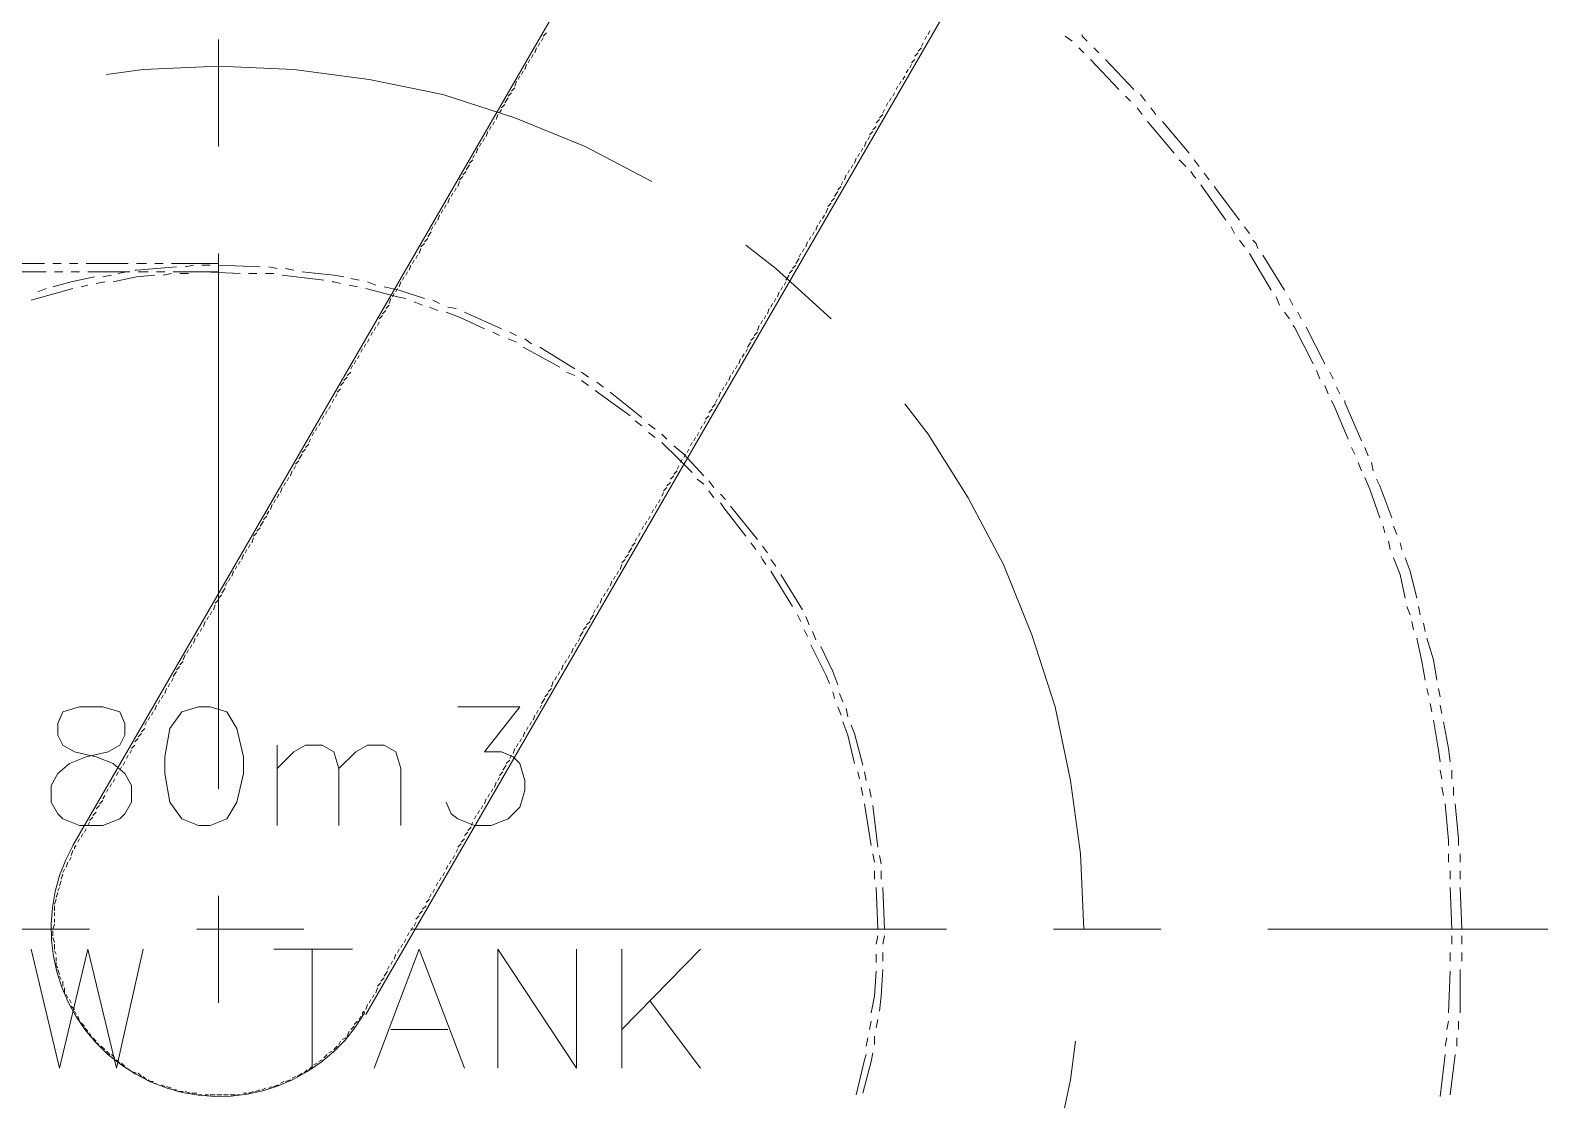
# Model space of a CAD drawing. Header units: millimetres. Extents: x 29 to 95071, y 20 to 67221.
# Drawn here: x 66970 to 71440, y 33680 to 36849 of the extents above; entities that cross this region are included whole.
import ezdxf

# ---------------------------------------------------------------- set-up
doc = ezdxf.new("R2010")
doc.units = ezdxf.units.MM

msp = doc.modelspace()

# ---------------------------------------------------------------- linework, layer by layer
at = {"color": 7, "lineweight": 0}
for points in [[(69822.2, 39151.7), (67096.1, 34433)], [(70689.6, 38651), (67963.5, 33932.4)], [(68498.8, 36841.9), (68488.9, 36832)], [(69633.8, 36846.9), (69628.9, 36837)], [(67527.3, 36822.1), (67527.3, 36504.9)], [(68469, 36797.3), (68464.1, 36782.4)], [(68479, 36812.2), (68474, 36802.3)], [(68488.9, 36827), (68483.9, 36817.1)], [(69609, 36797.3), (69599.1, 36787.4)], [(69614, 36812.2), (69609, 36802.3)], [(69623.9, 36832), (69619, 36822.1)], [(70055.1, 36817.1), (70035.3, 36832)], [(70089.8, 36782.4), (70075, 36797.3)], [(70099.7, 36817.1), (70084.9, 36832), (70084.9, 36837)], [(70134.4, 36782.4), (70119.6, 36797.3)], [(68449.2, 36762.6), (68444.3, 36752.7)], [(68459.1, 36777.5), (68454.2, 36767.6)], [(69589.2, 36762.6), (69579.3, 36752.7)], [(69599.1, 36782.4), (69589.2, 36772.5)], [(70193.9, 36673.4), (70109.7, 36762.6)], [(70238.5, 36673.4), (70154.3, 36762.6)], [(68811, 36400.8), (68612.8, 36504.9), (68404.6, 36589.1), (68191.5, 36658.5), (67973.4, 36703.1), (67750.3, 36732.9), (67527.3, 36742.8), (67304.3, 36732.9), (67195.2, 36718)], [(68419.5, 36713), (68414.5, 36703.1)], [(68429.4, 36727.9), (68424.4, 36718)], [(68439.3, 36747.7), (68434.3, 36732.9)], [(69559.5, 36713), (69554.5, 36703.1)], [(69569.4, 36732.9), (69564.4, 36723)], [(69579.3, 36747.7), (69574.3, 36737.8)], [(68394.7, 36663.5), (68384.8, 36653.6)], [(68404.6, 36678.3), (68394.7, 36668.4)], [(68409.6, 36698.2), (68404.6, 36683.3)], [(69529.7, 36663.5), (69524.8, 36653.6)], [(69539.7, 36683.3), (69534.7, 36673.4)], [(69549.6, 36698.2), (69544.6, 36688.3)], [(68374.9, 36628.8), (68365, 36618.9)], [(68384.8, 36648.6), (68374.9, 36633.7)], [(69509.9, 36633.7), (69505, 36623.8)], [(69519.8, 36648.6), (69514.9, 36638.7)], [(70228.6, 36638.7), (70213.7, 36653.6)], [(70263.3, 36599), (70248.4, 36618.9)], [(70273.2, 36638.7), (70258.4, 36658.5)], [(70303, 36599), (70288.1, 36618.9)], [(68345.1, 36579.2), (68340.2, 36569.3)], [(68355, 36599), (68350.1, 36584.2)], [(68365, 36613.9), (68360, 36604)], [(69485.1, 36584.2), (69475.2, 36574.3)], [(69495, 36599), (69485.1, 36589.1)], [(69500, 36613.9), (69495, 36604)], [(70357.5, 36485), (70278.2, 36579.2)], [(70402.1, 36485), (70322.8, 36579.2)], [(68315.4, 36529.6), (68310.4, 36519.7)], [(68325.3, 36549.5), (68320.3, 36534.6)], [(68335.2, 36564.3), (68330.3, 36554.4)], [(69455.4, 36534.6), (69450.4, 36524.7)], [(69465.3, 36549.5), (69455.4, 36539.6)], [(69475.2, 36564.3), (69465.3, 36554.4)], [(68295.6, 36499.9), (68290.6, 36485)], [(68305.5, 36514.8), (68300.5, 36504.9)], [(69425.7, 36485), (69420.7, 36475.1)], [(69435.6, 36499.9), (69430.6, 36490)], [(69445.5, 36519.7), (69440.5, 36504.9)], [(68270.8, 36450.3), (68260.9, 36435.5)], [(68280.7, 36465.2), (68270.8, 36455.3)], [(68285.6, 36480.1), (68280.7, 36470.2)], [(69405.8, 36450.3), (69400.9, 36440.4)], [(69415.7, 36470.2), (69410.8, 36455.3)], [(70392.2, 36445.4), (70372.4, 36465.2)], [(70431.8, 36445.4), (70417, 36465.2)], [(68241, 36400.8), (68236.1, 36385.9)], [(68251, 36415.6), (68241, 36405.7)], [(68260.9, 36430.5), (68251, 36420.6)], [(69376.1, 36400.8), (69371.1, 36390.9)], [(69386, 36420.6), (69381, 36405.7)], [(69395.9, 36435.5), (69391, 36425.6)], [(70421.9, 36410.7), (70417, 36415.6), (70407, 36430.5)], [(70461.6, 36405.7), (70446.7, 36425.6)], [(68211.3, 36351.2), (68206.3, 36336.3)], [(68221.2, 36366.1), (68216.3, 36356.2)], [(68231.1, 36381), (68226.2, 36371)], [(69351.3, 36351.2), (69341.4, 36341.3)], [(69361.2, 36371), (69351.3, 36356.2)], [(69371.1, 36385.9), (69361.2, 36376)], [(70511.1, 36286.8), (70436.8, 36390.9)], [(70550.8, 36286.8), (70476.4, 36385.9)], [(68191.5, 36316.5), (68186.5, 36306.6)], [(68201.4, 36331.4), (68196.4, 36321.5)], [(69331.5, 36321.5), (69326.5, 36306.6)], [(69341.4, 36336.3), (69331.5, 36326.4)], [(68161.7, 36267), (68156.8, 36257)], [(68171.6, 36281.8), (68166.7, 36271.9)], [(68181.6, 36301.6), (68176.6, 36286.8)], [(69301.7, 36271.9), (69296.8, 36257)], [(69311.7, 36286.8), (69306.7, 36276.9)], [(69321.6, 36301.6), (69316.6, 36291.7)], [(70535.9, 36247.1), (70526, 36267)], [(70580.5, 36247.1), (70565.7, 36267)], [(68137, 36217.4), (68127, 36207.5)], [(68146.9, 36232.3), (68137, 36222.3)], [(68156.8, 36252.1), (68146.9, 36237.2)], [(69272, 36222.3), (69267, 36207.5)], [(69281.9, 36237.2), (69277, 36227.3)], [(69291.8, 36252.1), (69286.9, 36242.2)], [(70565.7, 36207.5), (70550.8, 36227.3)], [(70605.3, 36202.5), (70600.4, 36217.4), (70590.4, 36227.3)], [(67527.3, 36187.6), (67527.3, 34601.6)], [(68117.1, 36182.7), (68112.2, 36172.8)], [(68127, 36202.5), (68122.1, 36187.6)], [(69341.4, 35994.3), (69177.8, 36143), (69088.6, 36212.4)], [(69247.2, 36172.8), (69237.3, 36157.9)], [(69252.2, 36187.6), (69247.2, 36177.7)], [(69262.1, 36202.5), (69257.1, 36192.6)], [(70645, 36078.6), (70580.5, 36187.6)], [(70684.6, 36078.6), (70620.2, 36182.7)], [(67011.8, 36157.9), (66887.9, 36157.9)], [(67016.8, 36133.1), (66892.9, 36133.1)], [(67061.4, 36157.9), (67036.6, 36157.9)], [(67066.3, 36133.1), (67041.6, 36133.1)], [(67110.9, 36157.9), (67086.2, 36157.9)], [(67115.9, 36133.1), (67091.1, 36133.1)], [(67259.6, 36157.9), (67135.7, 36157.9)], [(67264.6, 36133.1), (67140.7, 36133.1)], [(67254.7, 36133.1), (67229.9, 36128.2)], [(67403.4, 36148), (67284.4, 36138.1), (67279.5, 36138.1)], [(67314.2, 36157.9), (67284.4, 36157.9)], [(67319.1, 36133.1), (67289.4, 36133.1)], [(67363.7, 36157.9), (67338.9, 36157.9)], [(67368.7, 36133.1), (67343.9, 36133.1)], [(67388.5, 36128.2), (67363.7, 36123.2)], [(67527.3, 36157.9), (67388.5, 36157.9)], [(67527.3, 36133.1), (67393.5, 36133.1)], [(67438.1, 36128.2), (67413.3, 36128.2)], [(67452.9, 36153), (67428.2, 36148)], [(67591.7, 36128.2), (67482.7, 36133.1), (67467.8, 36133.1)], [(67502.5, 36153), (67477.7, 36153)], [(67651.2, 36148), (67527.3, 36153)], [(67641.3, 36128.2), (67616.5, 36128.2)], [(67690.9, 36128.2), (67676, 36128.2), (67666.1, 36128.2)], [(67700.8, 36143), (67676, 36148)], [(67750.3, 36138.1), (67725.6, 36143)], [(67899, 36118.3), (67869.3, 36123.2), (67775.1, 36133.1)], [(68087.4, 36133.1), (68082.4, 36123.2)], [(68097.3, 36153), (68092.3, 36138.1)], [(68107.2, 36167.8), (68102.3, 36157.9)], [(69227.4, 36138.1), (69217.5, 36128.2)], [(69237.3, 36153), (69227.4, 36143)], [(67096.1, 36083.6), (66972.2, 36048.9)], [(67016.8, 36083.6), (66992, 36073.6)], [(67160.5, 36118.3), (67091.1, 36103.4), (67036.6, 36088.5)], [(67140.7, 36093.5), (67120.9, 36088.5)], [(67190.3, 36103.4), (67165.5, 36098.4)], [(67210.1, 36123.2), (67185.3, 36118.3)], [(67338.9, 36123.2), (67284.4, 36118.3), (67215, 36103.4)], [(67839.6, 36108.3), (67715.6, 36123.2)], [(67889.1, 36098.4), (67869.3, 36103.4), (67864.3, 36103.4)], [(67938.7, 36088.5), (67913.9, 36093.5)], [(67943.6, 36108.3), (67918.9, 36113.3)], [(68082.4, 36053.8), (68057.6, 36058.8), (67963.5, 36083.6)], [(67993.2, 36093.5), (67968.4, 36103.4)], [(68137, 36053.8), (68062.6, 36078.6), (68018, 36088.5)], [(68057.6, 36083.6), (68052.7, 36073.6)], [(68067.6, 36103.4), (68062.6, 36088.5)], [(68077.5, 36118.3), (68072.5, 36108.3)], [(69197.7, 36088.5), (69192.7, 36078.6)], [(69207.6, 36103.4), (69202.6, 36093.5)], [(69217.5, 36123.2), (69207.6, 36108.3)], [(68037.8, 36053.8), (68032.9, 36039)], [(68047.7, 36068.7), (68042.8, 36058.8)], [(68132, 36034), (68107.2, 36043.9)], [(68181.6, 36039), (68161.7, 36048.9)], [(69167.9, 36039), (69163, 36029)], [(69177.8, 36053.8), (69172.9, 36043.9)], [(69187.7, 36073.6), (69182.8, 36058.8)], [(70669.7, 36034), (70659.8, 36058.8)], [(70709.4, 36034), (70699.5, 36053.8)], [(68013, 36004.3), (68003.1, 35994.3)], [(68023, 36019.1), (68013, 36009.2)], [(68032.9, 36034), (68023, 36024.1)], [(68176.6, 36019.1), (68151.8, 36029)], [(68315.4, 35964.6), (68241, 35999.3), (68201.4, 36014.2)], [(68231.1, 36024.1), (68206.3, 36029)], [(68365, 35964.6), (68255.9, 36014.2)], [(69148.1, 36004.3), (69143.1, 35994.3)], [(69158, 36024.1), (69153, 36009.2)], [(70699.5, 35994.3), (70684.6, 36014.2)], [(70734.2, 35994.3), (70724.3, 36014.2)], [(67983.3, 35954.7), (67978.3, 35944.8)], [(67993.2, 35969.6), (67988.3, 35959.6)], [(68003.1, 35984.4), (67998.2, 35974.5)], [(68360, 35944.8), (68340.2, 35954.7)], [(68409.6, 35944.8), (68389.7, 35954.7)], [(69123.3, 35954.7), (69113.4, 35944.8)], [(69128.3, 35974.5), (69123.3, 35959.6)], [(69138.2, 35989.4), (69133.2, 35979.5)], [(70768.9, 35860.5), (70714.4, 35969.6), (70709.4, 35974.5)], [(70803.6, 35860.5), (70749, 35969.6)], [(67953.6, 35905.1), (67948.6, 35895.2)], [(67963.5, 35920), (67958.5, 35910.1)], [(67973.4, 35934.9), (67968.4, 35925)], [(68409.6, 35925), (68384.8, 35934.9)], [(68538.4, 35850.6), (68429.4, 35910.1)], [(68454.2, 35920), (68434.3, 35934.9)], [(68583, 35845.6), (68479, 35910.1)], [(69093.6, 35905.1), (69088.6, 35895.2)], [(69103.5, 35925), (69093.6, 35910.1)], [(69113.4, 35939.8), (69103.5, 35929.9)], [(67933.7, 35870.4), (67928.8, 35860.5)], [(67943.6, 35885.3), (67938.7, 35875.4)], [(69073.7, 35875.4), (69068.8, 35860.5)], [(69083.7, 35890.3), (69078.7, 35880.3)], [(67908.9, 35820.9), (67899, 35811)], [(67918.9, 35835.7), (67908.9, 35825.8)], [(67923.8, 35855.6), (67918.9, 35845.6)], [(68583, 35825.8), (68558.3, 35835.7)], [(68622.7, 35820.9), (68602.9, 35835.7)], [(69044, 35825.8), (69039, 35811)], [(69053.9, 35840.7), (69049, 35830.8)], [(69063.8, 35855.6), (69058.9, 35845.6)], [(70788.7, 35815.9), (70778.8, 35840.7)], [(70828.4, 35815.9), (70818.4, 35835.7)], [(67879.2, 35771.3), (67874.3, 35761.4)], [(67889.1, 35786.2), (67879.2, 35776.3)], [(67899, 35806), (67889.1, 35796.1)], [(68622.7, 35796.1), (68602.9, 35811)], [(68746.6, 35706.9), (68642.5, 35781.2)], [(68667.3, 35791.1), (68647.5, 35806)], [(68781.3, 35701.9), (68756.5, 35721.7), (68687.1, 35776.3)], [(69014.3, 35776.3), (69009.3, 35761.4)], [(69024.2, 35791.1), (69019.2, 35781.2)], [(69034.1, 35806), (69029.1, 35796.1)], [(70813.5, 35771.3), (70803.6, 35796.1)], [(70848.2, 35771.3), (70838.3, 35791.1)], [(67849.5, 35721.7), (67844.5, 35711.8)], [(67859.4, 35736.6), (67854.4, 35726.7)], [(67869.3, 35756.4), (67864.3, 35746.5)], [(68989.5, 35726.7), (68979.6, 35716.8)], [(68999.4, 35741.6), (68989.5, 35731.6)], [(69004.3, 35756.4), (68999.4, 35746.5)], [(70089.8, 34185.2), (70079.9, 34408.2), (70050.2, 34626.3), (70005.6, 34844.4), (69936.2, 35057.6), (69851.9, 35265.7), (69747.8, 35464), (69628.9, 35652.3), (69559.5, 35741.6)], [(70873, 35637.5), (70833.3, 35731.6), (70823.4, 35751.5)], [(70912.6, 35632.5), (70863, 35746.5), (70863, 35751.5)], [(67829.6, 35687), (67824.7, 35677.1)], [(67839.6, 35706.9), (67834.6, 35697)], [(68781.3, 35677.1), (68761.5, 35692)], [(68821, 35667.2), (68801.1, 35682.1)], [(68959.7, 35677.1), (68954.8, 35667.2)], [(68969.6, 35692), (68964.7, 35682.1)], [(68979.6, 35706.9), (68969.6, 35697)], [(67799.9, 35637.5), (67794.9, 35627.6)], [(67809.8, 35657.3), (67804.9, 35647.4)], [(67819.7, 35672.2), (67814.8, 35662.3)], [(68821, 35642.4), (68801.1, 35657.3)], [(68855.6, 35637.5), (68840.8, 35652.3)], [(68939.9, 35642.4), (68935, 35632.5)], [(68949.8, 35657.3), (68944.9, 35647.4)], [(67775.1, 35592.9), (67765.2, 35578)], [(67785, 35607.7), (67775.1, 35597.8)], [(67794.9, 35622.6), (67785, 35612.7)], [(68930, 35538.3), (68890.3, 35578), (68840.8, 35627.6)], [(68964.7, 35528.4), (68905.2, 35592.9), (68875.5, 35617.6)], [(68910.2, 35592.9), (68905.2, 35582.9)], [(68920.1, 35607.7), (68915.1, 35597.8)], [(68930, 35627.6), (68925, 35617.6)], [(70892.8, 35592.9), (70882.9, 35612.7)], [(70932.4, 35587.9), (70922.5, 35612.7)], [(67745.4, 35543.3), (67740.4, 35528.4)], [(67755.3, 35558.2), (67750.3, 35548.3)], [(67765.2, 35573), (67755.3, 35563.1)], [(68885.4, 35543.3), (68875.5, 35533.4)], [(68890.3, 35558.2), (68885.4, 35548.3)], [(68900.3, 35578), (68895.3, 35568.1)], [(70912.6, 35543.3), (70902.7, 35568.1)], [(70947.3, 35543.3), (70942.4, 35568.1)], [(67725.6, 35508.6), (67720.6, 35498.7)], [(67735.5, 35523.5), (67730.5, 35513.6)], [(68865.6, 35508.6), (68855.6, 35498.7)], [(68875.5, 35528.4), (68865.6, 35518.5)], [(68964.7, 35503.6), (68944.9, 35518.5)], [(68994.4, 35493.7), (68979.6, 35513.6)], [(70967.1, 35404.5), (70937.4, 35488.8), (70922.5, 35523.5)], [(71001.8, 35404.5), (70967.1, 35498.7), (70957.2, 35518.5)], [(67695.8, 35459), (67690.9, 35449.1)], [(67705.7, 35473.9), (67700.8, 35464)], [(67715.6, 35493.7), (67710.7, 35478.9)], [(68835.8, 35459), (68830.9, 35449.1)], [(68845.7, 35478.9), (68840.8, 35468.9)], [(68855.6, 35493.7), (68845.7, 35483.8)], [(68994.4, 35464), (68979.6, 35483.8)], [(69029.1, 35459), (69014.3, 35473.9)], [(67671, 35409.5), (67661.1, 35399.6)], [(67676, 35424.3), (67671, 35414.4)], [(67685.9, 35444.2), (67680.9, 35429.3)], [(68806.1, 35409.5), (68801.1, 35399.6)], [(68816, 35429.3), (68811, 35419.4)], [(68825.9, 35444.2), (68821, 35434.3)], [(69088.6, 35350), (69024.2, 35434.3), (69014.3, 35449.1)], [(69123.3, 35340.1), (69044, 35439.2)], [(67651.2, 35374.8), (67641.3, 35364.9)], [(67661.1, 35394.6), (67651.2, 35379.7)], [(68786.3, 35379.7), (68781.3, 35369.8)], [(68796.2, 35394.6), (68791.2, 35384.7)], [(70982, 35359.9), (70977, 35379.7)], [(71016.7, 35354.9), (71006.8, 35379.7)], [(67621.5, 35325.2), (67616.5, 35315.3)], [(67631.4, 35345), (67626.4, 35330.2)], [(67641.3, 35359.9), (67631.4, 35350)], [(68761.5, 35330.2), (68751.6, 35320.3)], [(68766.4, 35345), (68761.5, 35335.1)], [(68776.3, 35359.9), (68771.4, 35350)], [(69118.3, 35310.3), (69103.5, 35330.2)], [(69153, 35300.4), (69138.2, 35320.3)], [(70996.9, 35310.3), (70991.9, 35335.1)], [(71031.6, 35310.3), (71026.6, 35330.2)], [(67591.7, 35275.6), (67586.8, 35265.7)], [(67601.6, 35295.5), (67596.7, 35280.6)], [(67611.6, 35310.3), (67606.6, 35300.4)], [(68731.7, 35280.6), (68721.8, 35270.7)], [(68741.6, 35295.5), (68731.7, 35285.6)], [(68751.6, 35315.3), (68741.6, 35300.4)], [(69148.1, 35265.7), (69138.2, 35280.6), (69133.2, 35290.5)], [(69177.8, 35260.8), (69163, 35280.6)], [(71041.5, 35166.6), (71026.6, 35236), (71006.8, 35285.6)], [(71076.2, 35166.6), (71056.4, 35245.9), (71041.5, 35285.6)], [(67571.9, 35245.9), (67566.9, 35231)], [(67581.8, 35260.8), (67576.9, 35250.9)], [(68702, 35231), (68697, 35221.1)], [(68711.9, 35245.9), (68707, 35236)], [(68721.8, 35265.7), (68716.9, 35250.9)], [(69227.4, 35141.8), (69163, 35245.9)], [(69257.1, 35131.9), (69192.7, 35236)], [(67547.1, 35196.3), (67537.2, 35181.5)], [(67552.1, 35211.2), (67547.1, 35201.3)], [(67562, 35226.1), (67557, 35216.2)], [(68682.2, 35196.3), (68677.2, 35186.4)], [(68692.1, 35216.2), (68687.1, 35201.3)], [(67517.4, 35146.8), (67512.4, 35131.9)], [(67527.3, 35161.6), (67517.4, 35151.7)], [(67537.2, 35176.5), (67527.3, 35166.6)], [(68652.4, 35146.8), (68647.5, 35136.9)], [(68662.3, 35166.6), (68657.4, 35151.7)], [(68672.3, 35181.5), (68667.3, 35171.6)], [(71056.4, 35117), (71046.4, 35141.8)], [(71086.1, 35117), (71081.1, 35141.8)], [(67487.6, 35097.2), (67482.7, 35082.3)], [(67497.6, 35112.1), (67492.6, 35102.2)], [(67507.5, 35126.9), (67502.5, 35117)], [(68627.6, 35097.2), (68617.7, 35087.3)], [(68637.6, 35117), (68627.6, 35102.2)], [(68642.5, 35131.9), (68637.6, 35122)], [(69252.2, 35097.2), (69242.3, 35117)], [(69277, 35087.3), (69267, 35112.1)], [(71066.3, 35072.4), (71061.3, 35097.2)], [(67467.8, 35062.5), (67462.9, 35052.6)], [(67477.7, 35077.4), (67472.8, 35067.5)], [(68607.8, 35067.5), (68597.9, 35052.6)], [(68617.7, 35082.3), (68607.8, 35072.4)], [(69272, 35052.6), (69262.1, 35072.4)], [(69296.8, 35042.7), (69286.9, 35067.5)], [(71101, 35067.5), (71096, 35092.3)], [(67438.1, 35012.9), (67433.1, 35003)], [(67448, 35027.8), (67443, 35017.9)], [(67457.9, 35047.6), (67452.9, 35032.8)], [(68578.1, 35017.9), (68573.1, 35003)], [(68588, 35032.8), (68583, 35022.9)], [(68597.9, 35047.6), (68593, 35037.7)], [(69336.4, 34913.8), (69326.5, 34938.6), (69281.9, 35027.8)], [(69361.2, 34908.9), (69346.3, 34948.5), (69311.7, 35022.9)], [(71101, 34923.7), (71091.1, 34978.3), (71076.2, 35047.6)], [(71135.7, 34923.7), (71125.7, 34983.2), (71105.9, 35047.6)], [(67413.3, 34963.4), (67403.4, 34953.5)], [(67423.2, 34978.3), (67413.3, 34968.3)], [(67428.2, 34998.1), (67423.2, 34983.2)], [(68548.3, 34968.3), (68543.4, 34953.5)], [(68558.3, 34983.2), (68553.3, 34973.3)], [(68568.2, 34998.1), (68563.2, 34988.2)], [(67393.5, 34928.7), (67388.5, 34918.8)], [(67403.4, 34948.5), (67393.5, 34933.6)], [(68518.6, 34918.8), (68513.6, 34903.9)], [(68528.5, 34933.6), (68523.6, 34923.7)], [(68538.4, 34948.5), (68533.5, 34938.6)], [(67363.7, 34879.1), (67358.8, 34869.2)], [(67373.6, 34898.9), (67368.7, 34884.1)], [(67383.6, 34913.8), (67378.6, 34903.9)], [(68503.7, 34884.1), (68493.8, 34874.2)], [(68513.6, 34898.9), (68503.7, 34889)], [(69351.3, 34869.2), (69346.3, 34889)], [(69376.1, 34859.3), (69366.2, 34884.1)], [(71110.9, 34879.1), (71105.9, 34898.9)], [(71145.6, 34874.2), (71140.6, 34898.9)], [(67334, 34829.6), (67329, 34819.6)], [(67343.9, 34849.4), (67338.9, 34834.5)], [(67353.8, 34864.3), (67348.9, 34854.3)], [(68236.1, 34844.4), (68419.5, 34844.4), (68315.4, 34710.6), (68365, 34710.6), (68399.6, 34695.7), (68419.5, 34675.9), (68434.3, 34626.3), (68434.3, 34596.6), (68419.5, 34547), (68384.8, 34512.3), (68335.2, 34492.5), (68285.6, 34492.5), (68236.1, 34512.3), (68216.3, 34527.2), (68201.4, 34561.9)], [(68474, 34834.5), (68469, 34824.6)], [(68483.9, 34849.4), (68479, 34839.5)], [(68493.8, 34869.2), (68483.9, 34854.3)], [(69371.1, 34819.6), (69361.2, 34844.4)], [(69391, 34814.7), (69386, 34839.5)], [(71120.8, 34829.6), (71115.8, 34854.3)], [(71150.5, 34824.6), (71145.6, 34849.4)], [(67314.2, 34799.8), (67309.2, 34789.9)], [(67324.1, 34814.7), (67319.1, 34804.8)], [(68444.3, 34784.9), (68439.3, 34775)], [(68454.2, 34799.8), (68449.2, 34789.9)], [(68464.1, 34819.6), (68459.1, 34804.8)], [(69410.8, 34675.9), (69391, 34760.2), (69376.1, 34799.8)], [(69435.6, 34670.9), (69410.8, 34765.1), (69400.9, 34789.9)], [(71145.6, 34680.9), (71140.6, 34715.6), (71125.7, 34804.8)], [(71175.3, 34680.9), (71170.4, 34720.5), (71155.5, 34799.8)], [(67289.4, 34750.3), (67279.5, 34740.3)], [(67299.3, 34765.1), (67289.4, 34755.2)], [(67309.2, 34780), (67299.3, 34770.1)], [(68424.4, 34750.3), (68419.5, 34740.3)], [(68434.3, 34770.1), (68429.4, 34755.2)], [(67259.6, 34700.7), (67254.7, 34690.8)], [(67269.6, 34715.6), (67264.6, 34705.6)], [(67279.5, 34730.4), (67269.6, 34720.5)], [(67700.8, 34492.5), (67700.8, 34730.4)], [(67700.8, 34661), (67750.3, 34710.6), (67785, 34730.4), (67834.6, 34730.4), (67869.3, 34710.6), (67884.2, 34661), (67884.2, 34492.5)], [(67884.2, 34661), (67933.7, 34710.6), (67968.4, 34730.4), (68018, 34730.4), (68052.7, 34710.6), (68067.6, 34661), (68067.6, 34492.5)], [(68394.7, 34700.7), (68389.7, 34690.8)], [(68404.6, 34720.5), (68399.6, 34705.6)], [(68414.5, 34735.4), (68409.6, 34725.5)], [(67229.9, 34651.1), (67224.9, 34641.2)], [(67239.8, 34666), (67234.9, 34656.1)], [(67249.7, 34680.9), (67244.8, 34670.9)], [(68369.9, 34651.1), (68360, 34641.2)], [(68379.8, 34670.9), (68369.9, 34656.1)], [(68389.7, 34685.8), (68379.8, 34675.9)], [(69425.7, 34631.3), (69420.7, 34651.1)], [(69445.5, 34626.3), (69440.5, 34651.1)], [(71150.5, 34631.3), (71145.6, 34656.1)], [(71180.3, 34631.3), (71180.3, 34656.1)], [(67210.1, 34616.4), (67205.1, 34606.5)], [(67220, 34631.3), (67215, 34621.4)], [(68350.1, 34621.4), (68345.1, 34606.5)], [(68360, 34636.2), (68355, 34626.3)], [(69435.6, 34581.7), (69430.6, 34606.5)], [(71155.5, 34581.7), (71150.5, 34606.5)], [(71185.2, 34581.7), (71185.2, 34606.5)], [(67185.3, 34566.9), (67175.4, 34556.9)], [(67190.3, 34581.7), (67185.3, 34571.8)], [(67200.2, 34601.6), (67195.2, 34591.6)], [(68320.3, 34571.8), (68315.4, 34556.9)], [(68330.3, 34586.7), (68325.3, 34576.8)], [(68340.2, 34601.6), (68335.2, 34591.6)], [(69460.3, 34576.8), (69455.4, 34601.6)], [(67155.6, 34517.3), (67145.6, 34507.4)], [(67165.5, 34532.2), (67155.6, 34522.2)], [(67175.4, 34552), (67165.5, 34542.1)], [(68290.6, 34522.2), (68285.6, 34512.3)], [(68300.5, 34537.1), (68295.6, 34527.2)], [(68310.4, 34552), (68305.5, 34542.1)], [(69460.3, 34433), (69440.5, 34556.9)], [(69480.2, 34428.1), (69465.3, 34552)], [(71170.4, 34433), (71170.4, 34447.9), (71160.4, 34556.9)], [(71200.1, 34433), (71200.1, 34452.9), (71190.2, 34556.9)], [(67135.7, 34482.6), (67130.8, 34472.7)], [(67145.6, 34502.4), (67140.7, 34492.5)], [(68265.8, 34472.7), (68255.9, 34462.8)], [(68275.7, 34487.6), (68265.8, 34477.6)], [(68280.7, 34502.4), (68275.7, 34492.5)], [(67098.4, 34436.7), (67075.1, 34391.3), (67056.9, 34344.7), (67043.7, 34297.3), (67035.3, 34249.2), (67031.7, 34201), (67032.8, 34153), (67038.5, 34105.5), (67048.6, 34058.7), (67063.2, 34013.2), (67082.1, 33969.2), (67105.1, 33927.1), (67132.4, 33887.1), (67163.6, 33849.7), (67198.8, 33815.2), (67237.9, 33784), (67280.7, 33756.3), (67326.1, 33733), (67372.7, 33714.9), (67420.2, 33701.6), (67468.2, 33693.2), (67516.4, 33689.6), (67564.5, 33690.7), (67612, 33696.4), (67658.7, 33706.5), (67704.2, 33721.1), (67748.3, 33740), (67790.4, 33763.1), (67830.3, 33790.3), (67867.7, 33821.5), (67902.2, 33856.7), (67933.5, 33895.8), (67961.2, 33938.6)], [(67106, 34433), (67101, 34428.1)], [(67101, 34428.1), (67101, 34423.1)], [(67115.9, 34452.9), (67110.9, 34442.9)], [(67125.8, 34467.7), (67120.9, 34457.8)], [(68246, 34438), (68236.1, 34428.1)], [(68255.9, 34452.9), (68246, 34442.9)], [(67081.2, 34383.5), (67076.3, 34368.6)], [(67091.1, 34398.3), (67086.2, 34388.4)], [(67096.1, 34418.2), (67091.1, 34403.3)], [(68216.3, 34388.4), (68211.3, 34378.5)], [(68226.2, 34403.3), (68221.2, 34393.4)], [(68236.1, 34423.1), (68231.1, 34413.2)], [(69470.3, 34383.5), (69465.3, 34408.2)], [(69490.1, 34378.5), (69485.1, 34403.3)], [(71170.4, 34383.5), (71170.4, 34408.2)], [(71205.1, 34383.5), (71205.1, 34408.2)], [(67066.3, 34348.8), (67061.4, 34333.9)], [(67071.3, 34363.6), (67066.3, 34353.7)], [(68186.5, 34338.9), (68181.6, 34328.9)], [(68196.4, 34353.7), (68191.5, 34343.8)], [(68206.3, 34373.6), (68201.4, 34363.6)], [(69470.3, 34333.9), (69470.3, 34358.7)], [(69490.1, 34333.9), (69490.1, 34358.7)], [(71175.3, 34333.9), (71175.3, 34358.7)], [(71205.1, 34333.9), (71205.1, 34358.7)], [(67051.5, 34294.2), (67046.5, 34279.4)], [(67056.4, 34309.1), (67051.5, 34299.2)], [(67061.4, 34328.9), (67056.4, 34314.1)], [(68166.7, 34304.2), (68161.7, 34294.2)], [(68176.6, 34324), (68171.6, 34314.1)], [(69480.2, 34185.2), (69475.2, 34309.1)], [(69500, 34185.2), (69495, 34309.1)], [(71180.3, 34185.2), (71175.3, 34309.1)], [(71210, 34185.2), (71205.1, 34309.1)], [(67046.5, 34274.4), (67041.6, 34259.6)], [(67041.6, 34254.6), (67041.6, 34239.7)], [(67527.3, 34284.3), (67527.3, 33967.1)], [(68141.9, 34254.6), (68132, 34244.7)], [(68151.8, 34274.4), (68141.9, 34264.5)], [(68156.8, 34289.3), (68151.8, 34279.4)], [(67041.6, 34234.8), (67041.6, 34224.9)], [(67041.6, 34214.9), (67041.6, 34205)], [(68112.2, 34205), (68107.2, 34195.1)], [(68122.1, 34224.9), (68112.2, 34214.9)], [(68132, 34239.7), (68122.1, 34229.8)], [(67145.6, 34185.2), (65554.6, 34185.2)], [(67041.6, 34200.1), (67036.6, 34185.2)], [(67036.6, 34180.2), (67036.6, 34170.3), (67036.6, 34165.4)], [(67036.6, 34160.4), (67041.6, 34145.6)], [(67780.1, 34185.2), (67462.9, 34185.2)], [(68092.3, 34175.3), (68087.4, 34165.4)], [(68102.3, 34190.2), (68097.3, 34180.2)], [(69683.4, 34185.2), (68097.3, 34185.2)], [(69475.2, 34140.6), (69480.2, 34165.4)], [(69495, 34140.6), (69500, 34165.4)], [(70317.8, 34185.2), (70000.6, 34185.2)], [(72439.2, 34185.2), (70635, 34185.2)], [(71180.3, 34140.6), (71180.3, 34165.4)], [(71210, 34140.6), (71210, 34165.4)], [(66972.2, 34125.7), (67056.4, 33773.8), (67140.7, 34125.7), (67224.9, 33773.8), (67304.3, 34125.7)], [(67041.6, 34140.6), (67041.6, 34125.7)], [(67041.6, 34120.8), (67046.5, 34110.9)], [(67690.9, 34125.7), (67923.8, 34125.7)], [(67804.9, 34125.7), (67804.9, 33773.8)], [(67988.3, 33773.8), (68122.1, 34125.7), (68255.9, 33773.8)], [(68062.6, 34125.7), (68057.6, 34115.8)], [(68072.5, 34140.6), (68067.6, 34130.7)], [(68082.4, 34155.5), (68077.5, 34145.6)], [(68355, 33773.8), (68355, 34125.7), (68588, 33773.8), (68588, 34125.7)], [(68721.8, 33773.8), (68721.8, 34125.7)], [(68954.8, 34125.7), (68721.8, 33887.8)], [(69495, 34091), (69495, 34115.8)], [(71175.3, 34091), (71175.3, 34115.8)], [(71210, 34091), (71210, 34115.8)], [(67046.5, 34100.9), (67046.5, 34091)], [(67046.5, 34086.1), (67046.5, 34076.2), (67051.5, 34071.2)], [(68032.9, 34076.2), (68027.9, 34066.2)], [(68042.8, 34091), (68037.8, 34081.1)], [(68052.7, 34110.9), (68047.7, 34096)], [(69475.2, 34086.1), (69475.2, 34110.9)], [(67051.5, 34066.2), (67056.4, 34051.4)], [(67056.4, 34046.4), (67061.4, 34036.5)], [(67066.3, 34031.6), (67066.3, 34016.7)], [(68008.1, 34026.6), (67998.2, 34016.7)], [(68018, 34041.5), (68008.1, 34031.6)], [(68027.9, 34061.3), (68018, 34046.4)], [(69460.3, 33937.4), (69470.3, 33986.9), (69475.2, 34061.3)], [(69485.1, 33942.3), (69490.1, 33986.9), (69495, 34066.2)], [(71170.4, 33937.4), (71175.3, 34061.3)], [(71205.1, 33937.4), (71205.1, 34066.2)], [(67071.3, 34011.7), (67071.3, 33996.9)], [(67076.3, 33991.9), (67081.2, 33982)], [(67988.3, 33991.9), (67983.3, 33982)], [(67998.2, 34011.7), (67993.2, 33996.9)], [(67086.2, 33977), (67091.1, 33967.1)], [(67091.1, 33957.2), (67101, 33947.3)], [(67101, 33942.3), (67106, 33932.4)], [(67958.5, 33942.3), (67953.6, 33937.4)], [(67953.6, 33932.4), (67953.6, 33937.4)], [(67968.4, 33962.2), (67963.5, 33947.3)], [(67978.3, 33977), (67973.4, 33967.1)], [(68806.1, 33972.1), (68954.8, 33773.8)], [(67110.9, 33927.5), (67115.9, 33912.6)], [(67120.9, 33907.6), (67130.8, 33897.7)], [(67130.8, 33892.8), (67140.7, 33882.9)], [(67918.9, 33887.8), (67928.8, 33897.7)], [(67928.8, 33902.7), (67938.7, 33912.6)], [(67943.6, 33917.6), (67948.6, 33927.5)], [(69455.4, 33887.8), (69460.3, 33912.6)], [(69475.2, 33892.8), (69480.2, 33917.6)], [(71165.4, 33887.8), (71170.4, 33912.6)], [(71200.1, 33887.8), (71200.1, 33912.6)], [(67145.6, 33877.9), (67150.6, 33868)], [(67155.6, 33863), (67165.5, 33853.1)], [(67170.4, 33848.2), (67175.4, 33838.2)], [(67884.2, 33843.2), (67889.1, 33853.1)], [(67894.1, 33858.1), (67904, 33863)], [(67908.9, 33868), (67913.9, 33882.9)], [(68037.8, 33887.8), (68206.3, 33887.8)], [(69445.5, 33838.2), (69450.4, 33863)], [(69470.3, 33843.2), (69470.3, 33868)], [(70005.6, 33526), (70050.2, 33739.1), (70065, 33853.1)], [(71160.4, 33838.2), (71165.4, 33863)], [(71195.1, 33838.2), (71195.1, 33863)], [(67180.3, 33838.2), (67190.3, 33828.3)], [(67195.2, 33823.4), (67205.1, 33813.5)], [(67210.1, 33813.5), (67220, 33803.6)], [(67839.6, 33803.6), (67849.5, 33813.5)], [(67854.4, 33818.4), (67864.3, 33823.4)], [(67869.3, 33828.3), (67879.2, 33838.2)], [(69415.7, 33694.5), (69440.5, 33798.6), (69445.5, 33813.5)], [(69435.6, 33699.5), (69460.3, 33793.6), (69465.3, 33818.4)], [(71145.6, 33689.6), (71160.4, 33813.5)], [(71175.3, 33694.5), (71190.2, 33813.5)], [(67224.9, 33798.6), (67234.9, 33788.7)], [(67239.8, 33788.7), (67244.8, 33783.7), (67249.7, 33778.8)], [(67254.7, 33773.8), (67264.6, 33768.9)], [(67269.6, 33763.9), (67284.4, 33758.9)], [(67289.4, 33758.9), (67299.3, 33749)], [(67760.3, 33749), (67775.1, 33758.9)], [(67780.1, 33758.9), (67790, 33768.9)], [(67794.9, 33768.9), (67804.9, 33778.8)], [(67809.8, 33783.7), (67819.7, 33788.7)], [(67824.7, 33793.6), (67834.6, 33798.6)], [(67304.3, 33749), (67314.2, 33739.1)], [(67319.1, 33739.1), (67324.1, 33734.2), (67334, 33734.2)], [(67338.9, 33729.2), (67348.9, 33724.2)], [(67358.8, 33724.2), (67368.7, 33719.3)], [(67373.6, 33719.3), (67388.5, 33714.3)], [(67656.2, 33709.4), (67666.1, 33714.3)], [(67676, 33714.3), (67685.9, 33719.3)], [(67690.9, 33719.3), (67705.7, 33724.2)], [(67710.7, 33729.2), (67720.6, 33734.2)], [(67725.6, 33734.2), (67740.4, 33739.1)], [(67745.4, 33744.1), (67755.3, 33749)], [(67393.5, 33709.4), (67403.4, 33709.4)], [(67408.3, 33704.4), (67423.2, 33704.4)], [(67428.2, 33704.4), (67443, 33699.5)], [(67448, 33699.5), (67462.9, 33699.5)], [(67467.8, 33694.5), (67477.7, 33694.5)], [(67487.6, 33694.5), (67497.6, 33694.5)], [(67502.5, 33694.5), (67517.4, 33694.5)], [(67522.3, 33694.5), (67537.2, 33694.5)], [(67542.2, 33694.5), (67557, 33694.5)], [(67562, 33694.5), (67576.9, 33694.5)], [(67581.8, 33694.5), (67591.7, 33694.5)], [(67601.6, 33699.5), (67611.6, 33699.5)], [(67616.5, 33699.5), (67631.4, 33704.4)], [(67636.3, 33704.4), (67651.2, 33709.4)]]:
    msp.add_lwpolyline(points, dxfattribs=at)
for points in [[(67115.9, 34844.4), (67066.3, 34829.6), (67051.5, 34794.9), (67051.5, 34760.2), (67066.3, 34730.4), (67101, 34710.6), (67165.5, 34695.7), (67215, 34675.9), (67249.7, 34646.2), (67269.6, 34611.5), (67269.6, 34561.9), (67249.7, 34527.2), (67234.9, 34512.3), (67185.3, 34492.5), (67115.9, 34492.5), (67066.3, 34512.3), (67051.5, 34527.2), (67031.6, 34561.9), (67031.6, 34611.5), (67051.5, 34646.2), (67086.2, 34675.9), (67135.7, 34695.7), (67200.2, 34710.6), (67234.9, 34730.4), (67249.7, 34760.2), (67249.7, 34794.9), (67234.9, 34829.6), (67185.3, 34844.4)], [(67467.8, 34844.4), (67418.3, 34829.6), (67383.6, 34780), (67368.7, 34695.7), (67368.7, 34646.2), (67383.6, 34561.9), (67418.3, 34512.3), (67467.8, 34492.5), (67502.5, 34492.5), (67552.1, 34512.3), (67581.8, 34561.9), (67601.6, 34646.2), (67601.6, 34695.7), (67581.8, 34780), (67552.1, 34829.6), (67502.5, 34844.4)]]:
    msp.add_lwpolyline(points, close=True, dxfattribs=at)

doc.saveas('drawing.dxf')
